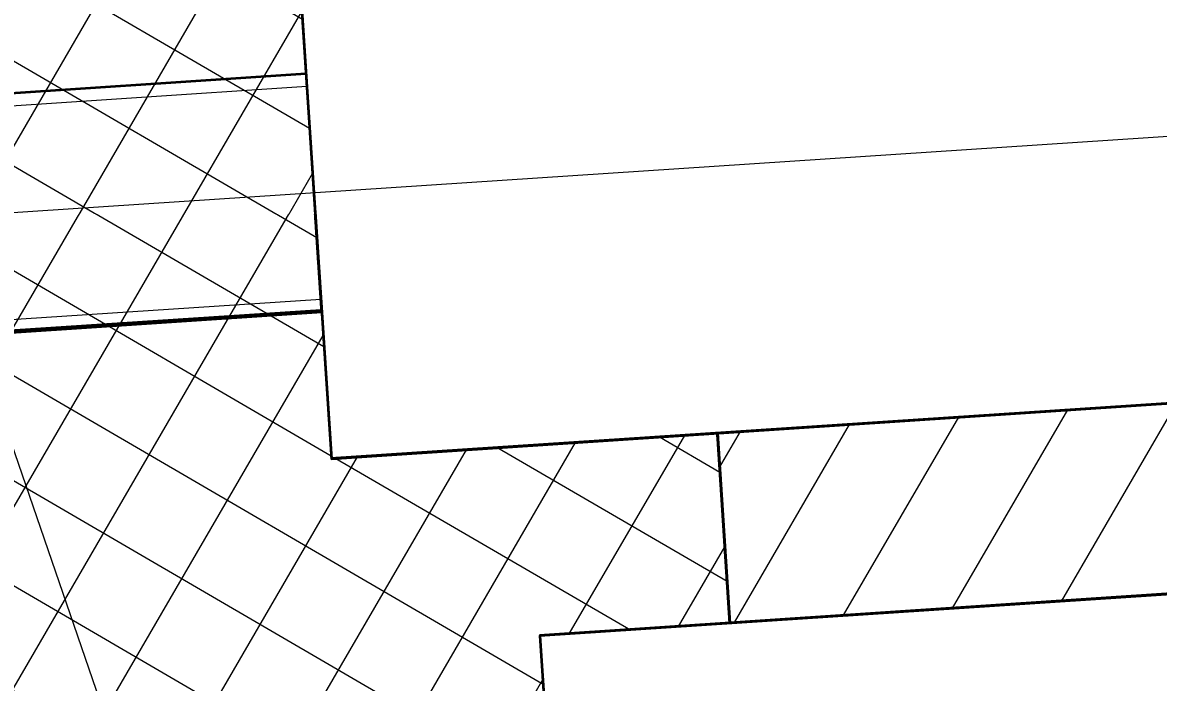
# Model space of a CAD drawing. Header units: millimetres. Extents: x 265754 to 14267433, y -6145605 to 2433772.
# Drawn here: x 7908738 to 7911721, y -581924 to -580193 of the extents above; entities that cross this region are included whole.
import ezdxf
from ezdxf import colors
from ezdxf.entities.mleader import LeaderData, LeaderLine
from ezdxf.math import Vec2, Vec3

# ---------------------------------------------------------------- set-up
doc = ezdxf.new("R2010")
doc.units = ezdxf.units.MM
doc.linetypes.add('осевая', pattern=[2, 1.25, -0.25, 0.25, -0.25])
doc.linetypes.add('осеваяX2', pattern=[4, 2.5, -0.5, 0.5, -0.5])
for name, color, linetype, lineweight in [('Выноски', 3, 'Continuous', 15), ('ИС_Med', 7, 'Continuous', 35), ('ИС_Ось', 3, 'осевая', 18), ('ИС_Тон', 3, 'Continuous', 18), ('ИС_Штр', 3, 'Continuous', 9), ('МДП_Ось', 1, 'осеваяX2', 30)]:
    doc.layers.add(name, color=color, linetype=linetype, lineweight=lineweight)
doc.layers.add('ИС_Вспомогательная', color=2, linetype='Continuous', lineweight=18, plot=False)
doc.styles.add('ISOCPEUR', font='isocpeur.ttf', dxfattribs={"width": 0.8, "oblique": 15, "height": 2.5})

# ---------------------------------------------------------------- blocks, each defined once
blk = doc.blocks.new('_None')
blk = doc.blocks.new('Б33')
for points in [[(-16.48812343591661, 0.3263577851226955), (-16.13812343591664, 0.3263577851192849), (-16.1381234359184, 0.142826612163276), (-16.03812343591838, 0.1428266121623665), (-16.03812343591667, 0.3263577851183754), (-15.08813155902337, 0.3263676776756483)], [(-16.4881234359228, -0.3007045607893133), (-16.13812343592284, -0.3007045607929513), (-16.13812343592096, -0.1171733878368286), (-16.03812343592105, -0.1171733878378518), (-16.03812343592281, -0.3007045607938608), (-15.08811531245883, -0.3006946682368152)]]:
    blk.add_lwpolyline(points)
at = {"layer": 'ИС_Med'}
blk.add_lwpolyline([(-15.08812343867604, -0.6870502139208838), (15.1118765613065, -0.6870502139209975), (15.1118765613065, 0.7129497860732954), (-15.08812343867604, 0.7129497860734091)], close=True, dxfattribs=at)
at = {"layer": 'ИС_Ось', "linetype": 'осевая', "ltscale": 25}
blk.add_lwpolyline([(-16.48812343867027, 0.01294978609064401), (16.51187656132973, 0.0129497860907577)], dxfattribs=at)
at = {"layer": 'ИС_Тон'}
for points in [[(-16.03812343591702, 0.29282661216223), (-15.08813069026397, 0.292836504719503)], [(-16.03812343592259, -0.2671733878377154), (-15.08811618121828, -0.2671634952804425)]]:
    blk.add_lwpolyline(points, dxfattribs=at)
blk = doc.blocks.new('План Узловая')
for p, q in [((34486.14493727684, 1985.312570810318), (34578.51865506172, 588.363360285759)), ((34552.78597652912, 977.5134975910187), (34511.87761580944, 1596.162433505058)), ((35625.35445976257, 156.4937691092491), (35592.36384630203, 655.4042013883591)), ((35126.44402754307, 123.5031552314758), (35218.81774520874, -1273.446054816246))]:
    blk.add_line(p, q)
at = {"layer": 'ИС_Med'}
for p, q in [((34511.87761580944, 1596.162433505058), (33116.67670965195, 1503.904322862625)), ((34578.51865506172, 588.363360285759), (43294.17978966236, 1164.689268231392)), ((33157.58507037163, 885.2553869485855), (34552.78597652912, 977.5134975910187)), ((43294.17978978157, 663.5973209142685), (35126.44402754307, 123.5031552314758)), ((35627.01247759332, 155.3864227860468), (35594.02186409902, 654.2968551442609))]:
    blk.add_line(p, q, dxfattribs=at)
at = {"layer": 'ИС_Ось', "ltscale": 0.08}
blk.add_line((33137.130890131, 1194.57985496521), (43294.17978966236, 1866.217994332314), dxfattribs=at)
at = {"layer": 'Выноски'}
ml = blk.add_multileader_mtext('Standard', dxfattribs=at)
ml.set_content('Ось путепровода\\PОсь проезжей части', color=256, style='ISOCPEUR')
ml.set_leader_properties(color=256)
ml.set_arrow_properties(name='NONE')
ml.build(insert=Vec2(0, 0))
ml.multileader.update_dxf_attribs({"text_left_attachment_type": 6, "text_right_attachment_type": 6, "dogleg_length": 2, "arrow_head_size": 500, "scale": 200})
ctx = ml.context
ctx.base_point, ctx.scale, ctx.char_height, ctx.arrow_head_size, ctx.landing_gap_size, ctx.plane_origin, ctx.plane_x_axis, ctx.plane_y_axis = Vec3(13839.92619156837, 3519.031026244164), 200, 500, 500, 125, Vec3(7982.3427734375, 9376.900268435478), Vec3(1, 2.842170943040402e-15), Vec3(-2.842170943040402e-15, 1)
ctx.left_attachment, ctx.right_attachment, ctx.text_align_type = 6, 6, 1
notes = []
notes.append((ctx, [(0, (1, 1, 0), (13739.92619156837, 3519.031026244164), (1, 5.684341886080802e-16), 100, [(0, [(12905.34992742538, 1676.732035160065)], 0, [])])]))
ctx.mtext.insert, ctx.mtext.text_direction, ctx.mtext.rotation, ctx.mtext.width, ctx.mtext.alignment, ctx.mtext.flow_direction = Vec3(16541.91348958015, 4169.031026721001), Vec3(1, 2.842170943040402e-15), 2.842170943040402e-15, 6401.925370128336, 2, 5
ctx.mtext.has_bg_fill, ctx.mtext.bg_color, ctx.mtext.bg_scale_factor, ctx.mtext.bg_transparency, ctx.mtext.use_window_bg_color = 1, -1023410167, 1.5, 0, 1
for ctx, leaders in notes:
    for number, flags, end, landing, length, lines in leaders:
        leader = LeaderData()
        leader.index, (leader.has_last_leader_line, leader.has_dogleg_vector, leader.attachment_direction) = number, flags
        leader.last_leader_point, leader.dogleg_vector, leader.dogleg_length = Vec3(end), Vec3(landing), length
        for number, points, colour, breaks in lines:
            line = LeaderLine()
            line.index, line.vertices, line.color, line.breaks = number, Vec3.list(points), colors.encode_raw_color(colour), breaks
            leader.lines.append(line)
        ctx.leaders.append(leader)
at = {"layer": 'Выноски', "ltscale": 0.3}
ml = blk.add_multileader_mtext('Standard', dxfattribs=at)
ml.set_content('Начало путепровода \\PПК 1+40,18', color=256, style='ISOCPEUR')
ml.set_leader_properties(color=256)
ml.set_arrow_properties(name='NONE')
ml.build(insert=Vec2(0, 0))
ml.multileader.update_dxf_attribs({"text_left_attachment_type": 6, "text_right_attachment_type": 6, "dogleg_length": 2, "arrow_head_size": 300, "scale": 200})
ctx = ml.context
ctx.base_point, ctx.scale, ctx.char_height, ctx.arrow_head_size, ctx.landing_gap_size, ctx.plane_origin, ctx.plane_x_axis, ctx.plane_y_axis = Vec3(1024.793878124878, 2213.273277401923), 200, 500, 300, 125, Vec3(-1995.070712327957, 7387.238701581955), Vec3(1, 2.842170943040402e-15), Vec3(-2.842170943040402e-15, 1)
ctx.left_attachment, ctx.right_attachment = 6, 6
notes = []
notes.append((ctx, [(1, (1, 1, 0), (6668.768474340439, 2213.273277401924), (-1, -2.842170943040401e-16), 100, [(0, [(7895.488041639328, 1091.446149468422)], 0, [])])]))
ctx.mtext.insert, ctx.mtext.text_direction, ctx.mtext.rotation, ctx.mtext.width, ctx.mtext.flow_direction = Vec3(1149.793878078461, 2813.273277401924), Vec3(1, 2.842170943040402e-15), 2.842170943040402e-15, 5487.643685489066, 5
ctx.mtext.has_bg_fill, ctx.mtext.bg_color, ctx.mtext.bg_scale_factor, ctx.mtext.bg_transparency, ctx.mtext.use_window_bg_color = 1, -1023410167, 1.5, 0, 1
for ctx, leaders in notes:
    for number, flags, end, landing, length, lines in leaders:
        leader = LeaderData()
        leader.index, (leader.has_last_leader_line, leader.has_dogleg_vector, leader.attachment_direction) = number, flags
        leader.last_leader_point, leader.dogleg_vector, leader.dogleg_length = Vec3(end), Vec3(landing), length
        for number, points, colour, breaks in lines:
            line = LeaderLine()
            line.index, line.vertices, line.color, line.breaks = number, Vec3.list(points), colors.encode_raw_color(colour), breaks
            leader.lines.append(line)
        ctx.leaders.append(leader)
at = {"layer": 'ИС_Штр'}
h = blk.add_hatch(dxfattribs=at)
h.set_pattern_fill('ANSI37', color=256, scale=75, angle=14.81052377493742)
h.set_pattern_definition([(59.81052396495632, (30598.14906042325, 11084.6538830669), (-205.8274349733927, 119.7438208730364), []), (149.8105239649563, (30598.14906042325, 11084.6538830669), (-119.7438208730364, -205.8274349733926), [])])
h.paths.add_polyline_path([(31046.23397322121, 10889.94822154474), (30906.35093492683, 11296.71917364025), (29771.41297818359, 10906.42933399713), (29941.53977606626, 10411.74852178141), (29914.8661103553, 10815.12901959202), (30264.10341294017, 10838.2224490302), (30276.2130249184, 10655.09121536335), (30375.99511137127, 10661.6893380601), (30363.88549939299, 10844.82057172694)])
h.paths.add_polyline_path([(30211.02929780685, 9628.14889398939), (30016.62357528455, 10193.42598092451), (29956.24045332294, 10189.43312748091), (29941.53977606626, 10411.74852178141), (29771.41297818359, 10906.42933399713), (28749.58222104004, 10555.03553314804), (28824.86015602079, 9969.378947707999), (28990.12434226513, 9488.801236460102)])
h.paths.add_polyline_path([(29771.41297818359, 10906.42933399713), (29575.06451056135, 11477.35537651106), (28404.61289571738, 11399.88780007535), (28627.24644248543, 9447.3842653241), (28990.12434226513, 9488.801236460102), (28636.79835009383, 10516.25068271247)])
h.paths.add_polyline_path([(30906.35093492683, 11296.71917364025), (31046.23397322121, 10889.94822154474), (31311.81466521224, 10907.51260825666), (31286.30750337866, 11293.25230178458), (31785.21793564252, 11326.24291527271), (31765.66513765877, 11622.34259287053), (29575.06451056135, 11477.35537651106), (29771.41297818359, 10906.42933399713)])
h.paths.add_polyline_path([(31432.21877995296, 9767.529025885859), (31387.72936623154, 9896.901402967982), (31378.68122114491, 9896.30309145141), (31376.47818868695, 9929.61910954502), (31257.53760631901, 10275.49073574459), (30405.25984236068, 10219.1246796156), (30393.15023038239, 10402.25591328251), (30293.36814392969, 10395.65779058594), (30305.47775590781, 10212.52655691892), (30016.62357528455, 10193.42598092451), (30211.02929780685, 9628.14889398939)], flags=16)
h.paths.add_polyline_path([(32398.18440458359, 9877.779251700034), (32392.52641244623, 9963.343932211632), (31387.72936623154, 9896.901402967982), (31432.21877995296, 9767.529025885859)])
h.paths.add_polyline_path([(31353.18900819722, 10281.81671597669), (31257.53760631901, 10275.49073574459), (31376.47818868695, 9929.61910954502)], flags=17)
h.paths.add_polyline_path([(31332.4943622608, 10594.77769663243), (31151.8469816313, 10582.83233023685), (31246.23847679194, 10308.34788362775), (31350.976580263, 10315.27481997368)], flags=17)
h.paths.add_polyline_path([(31246.23847679194, 10308.34788362775), (31151.8469816313, 10582.83233023685), (30384.56454370992, 10532.09553118696), (30393.15023038239, 10402.25591328251), (30403.04741442745, 10252.5827836034)], flags=17)
h.paths.add_polyline_path([(30293.36814392969, 10395.65779058594), (30284.78245725716, 10525.49740848935), (29935.54515467252, 10502.40397904773), (29941.53977606626, 10411.74852178141), (30005.32358605106, 10226.28316698578), (30303.26532797457, 10245.98466090672)], flags=17)
h.paths.add_polyline_path([(30266.31584087346, 10804.76434504252), (29917.07853828854, 10781.67091560445), (29935.54515467252, 10502.40397904773), (30284.78245725716, 10525.49740848935), (30276.2130249184, 10655.09121536335)], flags=17)
h.paths.add_polyline_path([(31151.8469816313, 10582.83233023685), (31057.53310274723, 10857.09107366478), (30366.09792732628, 10811.36246773915), (30375.99511137127, 10661.6893380601), (30384.56454370992, 10532.09553118696)], flags=17)
h.paths.add_polyline_path([(31314.0270931464, 10874.0545042599), (31057.53310274723, 10857.09107366478), (31151.8469816313, 10582.83233023685), (31332.4943622608, 10594.77769663243)])
h.paths.add_polyline_path([(33847.50386461854, 3846.014640074573), (34346.4142968824, 3879.005253562646), (34313.4236833881, 4377.91568592086), (33299.57849203912, 4310.874845194281), (33207.20477427292, 5707.82405552722), (33706.11520653672, 5740.814669015235), (33673.12459304242, 6239.725101373508), (32659.27940174099, 6172.684260613343), (32566.90568397479, 7569.633470946283), (33065.81611623859, 7602.624084434356), (33032.82550274429, 8101.534516792628), (32018.98031144287, 8034.493676032464), (31926.60659367667, 9431.442886365345), (32425.51702594047, 9464.433499853418), (32378.60591226845, 9875.845516204718), (28627.16609921452, 9448.088877717964), (28675.30819469853, 9025.881114337652), (29190.61208149669, 9084.638463201583), (29349.21885864116, 7693.651802508277), (28852.43790839141, 7637.006524956436), (28909.08318594558, 7140.225574683165), (29823.46260771604, 7244.487374793505), (29982.06938486057, 5853.500714099908), (29485.28843461076, 5796.855436548416), (29541.93371216499, 5300.074486275087), (30456.31313395494, 5404.336286514183), (30614.91991109942, 4013.349625820527), (30118.13896084961, 3956.704348269035), (30174.78423839941, 3459.923398034181), (31089.16366012767, 3564.185198139807), (31247.77043727128, 2173.198537446093), (30750.9894870214, 2116.553259894601), (30807.63476457569, 1619.772309621272), (31722.01418641413, 1724.034109826898), (31880.62096355774, 333.0474491331843), (31383.84001330787, 276.4021715816343), (31440.4852908621, -220.3787786916364), (32354.86471263255, -116.1169785812963), (32513.47148977703, -1507.103639274545), (32016.69053952728, -1563.748916826444), (32087.49713647115, -2184.725104677607), (35765.57305422839, -1940.037392498227), (35719.38619535958, -1241.562787546834), (35220.47576309572, -1274.553401034907), (35128.10204532946, 122.395809298032), (35627.01247759332, 155.3864227860468), (35594.02186409902, 654.2968551443191), (34580.17667279759, 587.2560143842129), (34487.80295503134, 1984.205224717094), (34986.7133872952, 2017.195838205167), (34953.7227738045, 2516.106270509656), (33939.8775823848, 2449.065429741633)])
h = blk.add_hatch(dxfattribs=at)
h.set_pattern_fill('ANSI31', color=256, scale=75, angle=14.81052377493742)
h.set_pattern_definition([(59.81052377493732, (21362.99675079918, 4438.625799851085), (-205.8274345762676, 119.7438215556539), [])])
h.paths.add_polyline_path([(64215.45634925162, 2546.898455574468), (35594.02186406526, 654.2968551404774), (35626.93303011317, 156.5878910963074), (64248.44696274592, 2047.988023216254)])
at = {"layer": 'ИС_Med'}
blk.add_lwpolyline([(34346.41429688234, 3879.005253562762), (33847.50386461866, 3846.014640074689), (33939.87758238486, 2449.065429741633), (34953.72277380439, 2516.106270509539), (34986.7133872952, 2017.195838205167), (34487.80295503145, 1984.205224717211), (34580.17667279759, 587.2560143841547), (35594.02186409902, 654.2968551442609), (35627.01247759332, 155.3864227861632), (35128.10204532958, 122.395809298032), (35220.47576309578, -1274.553401034907), (35719.38619535952, -1241.562787546834), (35765.67008243076, -1941.504730546905), (32087.49713647336, -2184.725104697689), (32016.69053952722, -1563.748916826386), (32513.47148977709, -1507.103639274952), (32354.86471263255, -116.1169785812963), (31440.4852908621, -220.3787786917528), (31383.84001330793, 276.4021715815761), (31880.62096355768, 333.0474491334171), (31722.01418641413, 1724.03410982684), (30807.63476457557, 1619.772309621214)], dxfattribs=at)
at = {"layer": 'ИС_Вспомогательная'}
blk.add_lwpolyline([(34176.468039684, -642.0600228300318), (30974.97258798353, 8666.987054270867)], dxfattribs=at)
at = {"layer": 'ИС_Med', "xscale": 1000, "yscale": 1000, "zscale": 1000, "rotation": 3.783194263196299}
for p in [(49590.0886303687, 2268.341950063943), (50230.38772066683, 406.532534644939)]:
    blk.add_blockref('Б33', p, dxfattribs=at)

msp = doc.modelspace()

# ---------------------------------------------------------------- linework, layer by layer
at = {"layer": 'МДП_Ось', "ltscale": 2, "flags": 128}
for points in [[(7744118.950588193, -600901.0188382629), (7877092.999730748, -581616.4054394475, -0.06236864998936653), (8026169.574010785, -578717.1937406478), (8060956.837795081, -582387.9327475576, -0.0006835939129814506), (8065307.261137919, -582850.9975507914, -0.00205078418366611), (8069655.076218408, -583337.8454738357, -0.003417982021346688), (8073997.284802367, -583872.2148878503, -0.004785192664712667), (8078330.110013368, -584477.744016788, -0.006152421236038208), (8082648.610660977, -585177.8942796449, -0.007519673090428114), (8086946.301076824, -585995.8418994837, -0.008886952884495258), (8091214.780204762, -586954.3275510408, -0.0102542657405138), (8095443.375245943, -588075.4542165053, -0.1601430922746658), (8147070.400589593, -623222.8795043117, -0.0102542657405138), (8149663.690246969, -626746.0584357762, -0.008886952884495258), (8152120.284078276, -630365.969424423, -0.007519673090428114), (8154456.833502691, -634064.5797038011, -0.006152421236038208), (8156691.416068209, -637825.7363064205, -0.004785192664712667), (8158843.216732579, -641634.9086241539, -0.003417982021346688), (8160932.252002124, -645478.8984387383, -0.00205078418366611), (8162979.12972612, -649345.5259694468, -0.0006835937965661287), (8165004.836376817, -653223.299149419), (8177974.555806698, -678106.2325745835, 0.0006835937965661287), (8180000.26245943, -681984.0057558079, 0.00205078418366611), (8182047.140182366, -685850.633285951, 0.003417982021346688), (8184136.175451996, -689694.6231004137, 0.004785192664712667), (8186287.976116366, -693503.795418147, 0.006152421236038208), (8188522.558681798, -697264.9520208883, 0.007519673090428114), (8190859.108106214, -700963.5623002665, 0.008886952884495258), (8193315.701937435, -704583.4732890349, 0.0102542657405138), (8195908.991594639, -708106.652220743, 0.2138723582029343), (8267938.749952664, -746889.3201956032, 0.0102542657405138), (8272307.630970686, -747114.752391343, 0.008886952884495258), (8276682.015217912, -747172.8150737833, 0.007519673090428114), (8281056.015060954, -747087.3365069298, 0.006152421236038208), (8285426.097272793, -746882.3006934635, 0.004785192664712667), (8289790.692661519, -746581.7230216657, 0.003417982021346688), (8294149.802126802, -746209.5795941239, 0.00205078418366611), (8298504.602326069, -745789.7795278534, 0.0006835938547737896), (8302857.05248278, -745346.1694407022), (8316226.710225059, -743971.1946019325)], [(7745001.622699816, -606987.3469548997), (7877975.671842371, -587702.7335560843, -0.06236864998936663), (8025524.211227013, -584833.2387762343), (8060311.475020278, -588503.9777840906, -0.0006835939129815154), (8064647.963750044, -588965.5561574565, -0.002050784183666228), (8068945.643088955, -589446.7901154931, -0.003417982021346858), (8073204.399857371, -589970.8896179863, -0.004785192664712039), (8077420.644997051, -590560.1262297122, -0.006152421236038395), (8081589.752520454, -591236.0556705497, -0.007519673090428431), (8085705.731220321, -592019.4194436958, -0.008886952884495635), (8089760.919793394, -592930.0107675658, -0.01025426574051334), (8093745.70991659, -593986.4974771752, -0.1601430922746664), (8142194.979459252, -626971.5817866789, -0.01025426574051415), (8144637.041831215, -630289.4051171495, -0.008886952884495121), (8146970.882747749, -633728.4336899827, -0.007519673090428205), (8149208.639948982, -637270.6621142833, -0.006152421236037823), (8151365.919931679, -640901.7062184649, -0.004785192664712769), (8153459.823713378, -644608.3880003749, -0.00341798202134681), (8155508.710338524, -648378.5011396599, -0.002050784183666321), (8157531.985006155, -652200.5416261018, -0.0006835937965662914), (8159549.905348123, -656063.4096177267), (8172520.91966569, -680948.8287192169, 0.0006835937965662252), (8174553.117740954, -684839.0214153061, 0.002050784183666108), (8176623.59852187, -688750.2359926797, 0.003417982021346811), (8178752.782435458, -692668.1024814572, 0.004785192664712574), (8180962.479983674, -696579.7653368373, 0.006152421236038173), (8183274.365135632, -700471.0344437187, 0.007519673090428224), (8185709.706786371, -704326.0265821889, 0.00888695288449564), (8188289.053534934, -708126.8199892087, 0.0102542657405136), (8191031.862540027, -711853.1321932863, 0.2138723582029365), (8267493.159041332, -753023.1565758577, 0.01025426574051386), (8272116.728784582, -753261.7887793385, 0.008886952884493567), (8276709.695529633, -753322.7527808128, 0.007519673090428079), (8281268.633540709, -753233.6600732633, 0.00615242123603774), (8285789.893270246, -753021.5313026065, 0.004785192664712645), (8290271.923544791, -752712.866213354, 0.003417982021346183), (8294714.809639372, -752333.570654759, 0.00205078418366582), (8299119.826125621, -751908.9297692239, 0.0006835938547737791), (8303489.006009336, -751463.6145561301), (8316855.875787281, -750088.9270818072)]]:
    msp.add_lwpolyline(points, format="xyb", dxfattribs=at)

# ---------------------------------------------------------------- next in the draw order: block references
at = {"layer": 'ИС_Ось', "color": 4, "ltscale": 0.05}
msp.add_blockref('План Узловая', (7874968.788125941, -581924.4700561167), dxfattribs=at)

doc.saveas('drawing.dxf')
